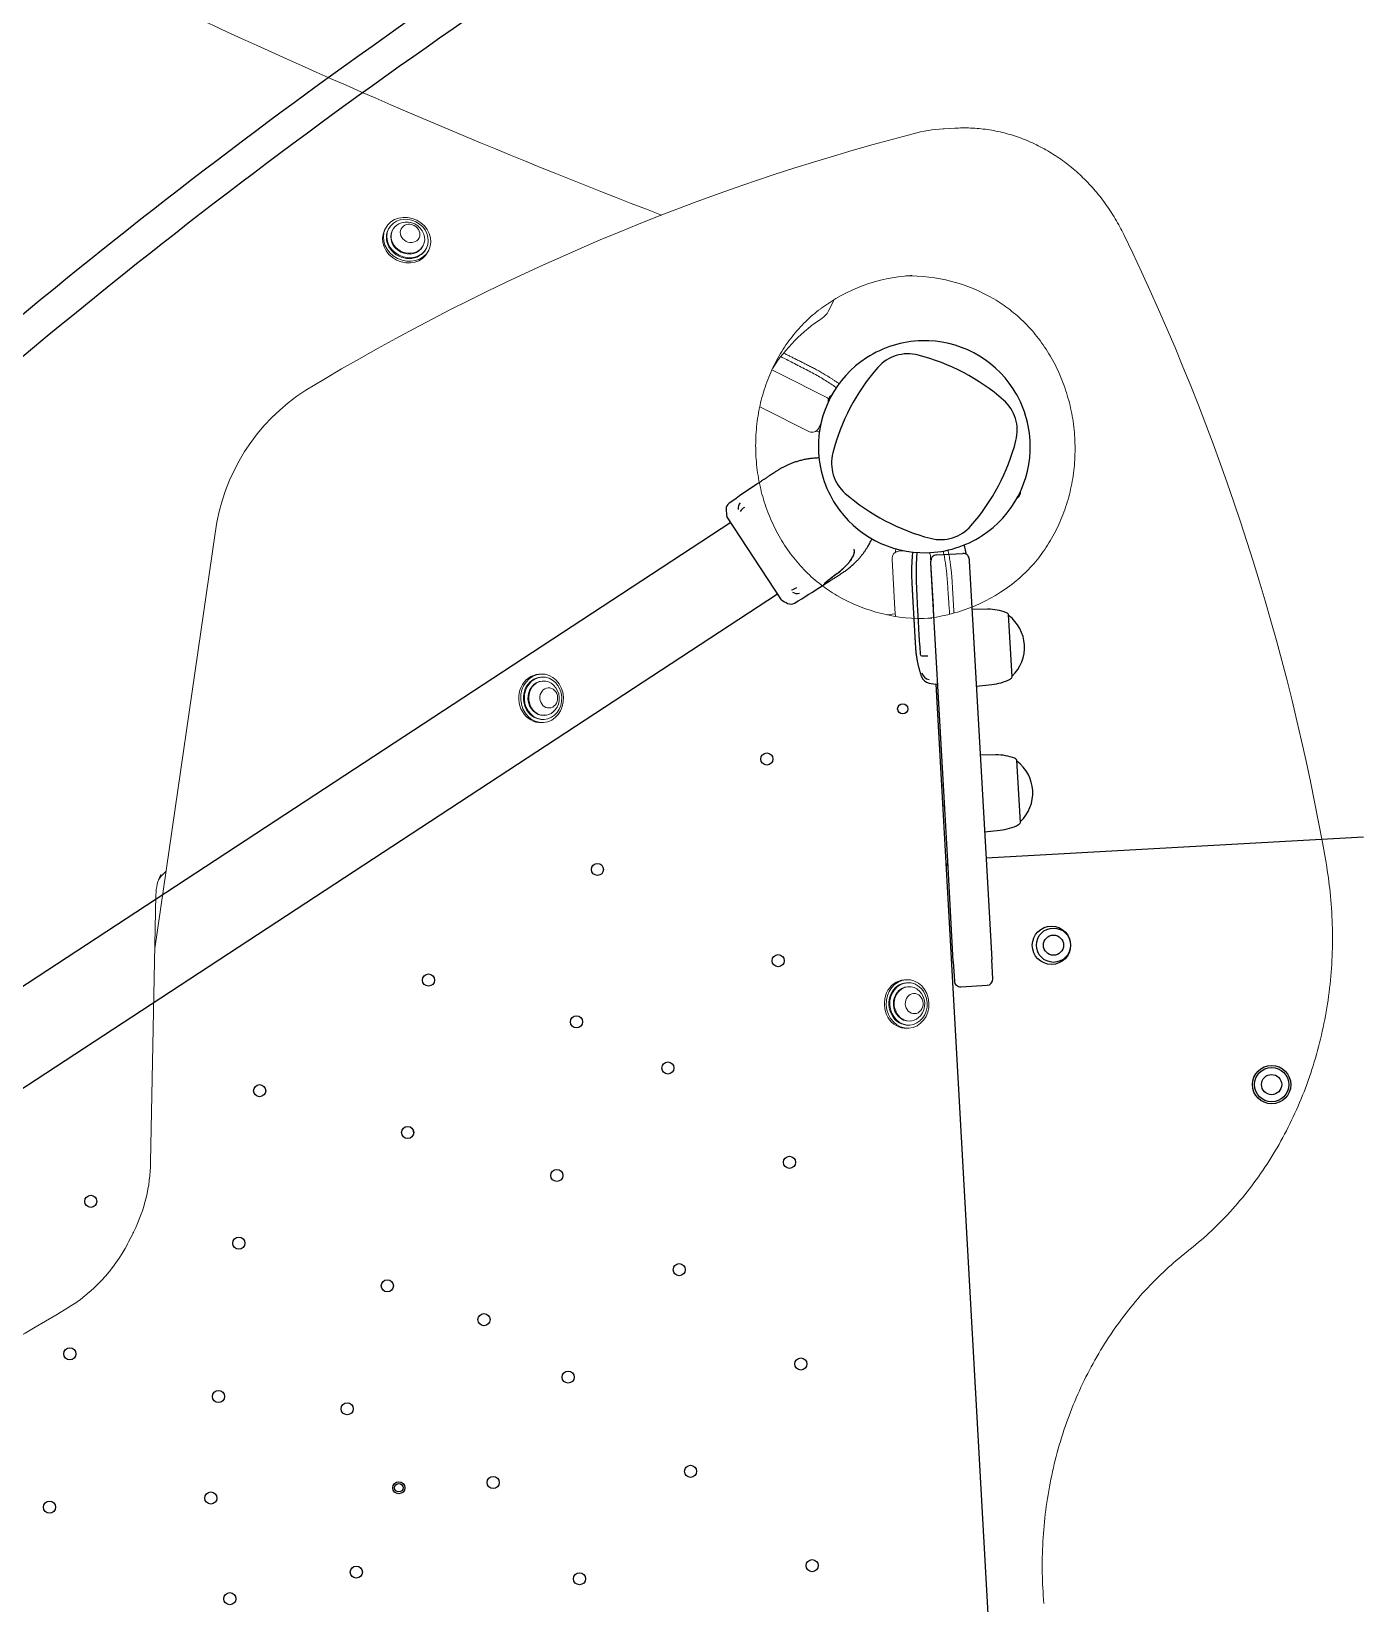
# Model space of a CAD drawing. Header units: millimetres. Extents: x 246416442 to 246896683, y 7418963194 to 7419503218.
# Drawn here: x 246846967 to 246847625, y 7419449666 to 7419450444 of the extents above; entities that cross this region are included whole.
import ezdxf
from ezdxf.lldxf.tags import DXFTag

# ---------------------------------------------------------------- set-up
doc = ezdxf.new("R2010")
doc.units = ezdxf.units.MM
for name, color, linetype in [('L-EDGE-CONCRETE', 1, 'CONCRETE_EDGE_SHORT'), ('L-Hatch Boundary', 1, 'Continuous'), ('L-X-E-PLAY', 9, 'Continuous')]:
    doc.layers.add(name, color=color, linetype=linetype)
doc.layers.add('L-SUB-SOIL DRAINAGE', color=170, linetype='SUBSOIL', lineweight=20)
doc.styles.get("Standard").update_dxf_attribs({"font": 'arial.ttf'})
doc.linetypes.add('CONCRETE_EDGE_SHORT', pattern='A,0.5,-0.2,["CE",Standard,S=0.1,R=0,X=-0.05,Y=-0.05],-0.2', length=0.9)
tags = doc.linetypes.add('SUBSOIL', pattern='A,12.7,-5.08,["SSD",Standard,S=2.54,R=0,X=-2.54,Y=-1.27],-6.35', length=24.13).pattern_tags.tags
tags[6] = DXFTag(74, 10)

# ---------------------------------------------------------------- blocks, each defined once
blk = doc.blocks.new('Artisan - Moduplay')
at = {"layer": 'L-X-E-PLAY', "lineweight": 25}
for p, q in [((-138067.37, -700563.92), (-138758.81, -700164.72)), ((-138779.89, -700201.23), (-138088.45, -700600.43)), ((-138406.71, -700558.92), (-138408.67, -700560.05)), ((-138090.26, -700603.55), (-138065.57, -700560.8)), ((-138074.42, -700618.72), (-138074.43, -700618.74)), ((-138073.09, -700619.14), (-138073.08, -700619.12)), ((-138066.16, -700622.31), (-138066.15, -700622.3)), ((-138060.96, -700624.39), (-138060.95, -700624.37)), ((-138051.92, -700624.44), (-138051.84, -700624.3)), ((-138051.85, -700624.29), (-138051.75, -700624.31)), ((-138171.17, -700736.82), (-138040.68, -700661.48)), ((-138040.68, -700661.48), (-138039.81, -700660.98)), ((-138035.71, -700662.07), (-138029.19, -700673.38)), ((-138031.15, -700677.97), (-138161.65, -700753.32)), ((-138030.28, -700677.47), (-138031.15, -700677.97)), ((-138093, -700690.53), (-138627.65, -700999.21)), ((-138048.38, -700696.81), (-138051.94, -700689.97)), ((-138084.84, -700708.97), (-138080.7, -700715.47)), ((-138072.82, -700722.76), (-138046.01, -700707.28)), ((-138136.11, -700716.58), (-138136.61, -700715.71)), ((-138145.27, -700720.71), (-138144.77, -700721.58)), ((-138110.88, -700732.95), (-138114.46, -700726.07)), ((-138211.77, -700760.25), (-138171.17, -700736.82)), ((-138135.32, -700758.9), (-138108.51, -700743.42)), ((-138147.37, -700745.07), (-138143.2, -700751.62)), ((-138161.65, -700753.32), (-138202.24, -700776.75)), ((-138158.63, -700751.57), (-138064.97, -700913.79)), ((-138211.77, -700760.25), (-138220.12, -700765.08)), ((-138221.21, -700769.17), (-138214.69, -700780.48)), ((-138210.59, -700781.57), (-138202.24, -700776.75))]:
    blk.add_line(p, q, dxfattribs=at)
at = {"layer": 'L-X-E-PLAY', "lineweight": 13}
for p, q in [((-138187.06, -700338.29), (-138384.11, -700404.19)), ((-138014.41, -700345.58), (-138015.35, -700345.58)), ((-138013.94, -700347.08), (-138014.41, -700347.08)), ((-138013.52, -700349.08), (-138013.94, -700349.08)), ((-138015.35, -700369.58), (-138014.41, -700369.58)), ((-138014.41, -700368.08), (-138013.94, -700368.08)), ((-138013.94, -700366.08), (-138013.52, -700366.08)), ((-138479.62, -700450.06), (-138360.14, -700392.68)), ((-138520.07, -700458.06), (-138514.41, -700458.06)), ((-138179.32, -700516.18), (-138179.53, -700515.82)), ((-138177.8, -700514.82), (-138178.04, -700514.41)), ((-138176.74, -700513.66), (-138177.21, -700512.85)), ((-138197.99, -700524.85), (-138197.52, -700525.66)), ((-138196.22, -700524.91), (-138195.99, -700525.32)), ((-138194.26, -700524.32), (-138194.05, -700524.68)), ((-137990.62, -700548.01), (-137990.62, -700553.2)), ((-138009.67, -700553.2), (-138009.67, -700550.85)), ((-138009.67, -700577.71), (-138009.67, -700553.2)), ((-137990.62, -700553.2), (-137990.62, -700577.71)), ((-137952.31, -700559.89), (-137946.66, -700559.89)), ((-137842.86, -700575.32), (-137845.69, -700570.43)), ((-138009.67, -700578.18), (-138009.67, -700577.71)), ((-137990.62, -700577.71), (-137990.62, -700578.18)), ((-138003.46, -700581.68), (-138006.17, -700581.68)), ((-138068.98, -700655.82), (-138047.66, -700643.51)), ((-138047.66, -700643.51), (-138047.26, -700643.28)), ((-138042.47, -700644.56), (-138041.12, -700646.9)), ((-138070.99, -700656.98), (-138073.38, -700653.23)), ((-138072.11, -700657.63), (-138068.98, -700655.82)), ((-138038.13, -700660.01), (-138059.45, -700672.32)), ((-138037.73, -700659.78), (-138038.13, -700660.01)), ((-138059.45, -700672.32), (-138063.95, -700674.91)), ((-138230.28, -700743.47), (-138230.75, -700742.66)), ((-138232.86, -700745.99), (-138233.08, -700745.63)), ((-138231.34, -700744.63), (-138231.58, -700744.22)), ((-138251.53, -700754.66), (-138251.06, -700755.47)), ((-138249.76, -700754.72), (-138249.53, -700755.13)), ((-138247.8, -700754.13), (-138247.59, -700754.49))]:
    blk.add_line(p, q, dxfattribs=at)
at = {"layer": 'L-X-E-PLAY', "lineweight": 25}
for centre, radius in [((-138510.23, -700432.29), 3), ((-138582.29, -700457.08), 3), ((-138654.57, -700482.29), 3), ((-138423.63, -700482.29), 3), ((-138495.68, -700507.08), 3), ((-138567.97, -700532.29), 3), ((-138337.03, -700532.29), 3), ((-138614.57, -700551.57), 3), ((-138409.08, -700557.08), 3), ((-138654.82, -700582.43), 3), ((-138481.37, -700582.29), 3), ((-138250.43, -700582.29), 3), ((-138544.67, -700591.93), 3), ((-138322.48, -700607.08), 3), ((-138614.82, -700632.43), 3), ((-138568.05, -700632.43), 3), ((-138568.05, -700632.43), 2.08), ((-138474.76, -700632.58), 3), ((-138394.76, -700632.58), 3), ((-138163.82, -700632.58), 3), ((-138322.48, -700657.78), 3), ((-138544.67, -700672.93), 3), ((-138481.37, -700682.58), 3), ((-138250.43, -700682.58), 3), ((-138111.34, -700681.49), 2.5), ((-138409.08, -700707.78), 3), ((-138567.97, -700732.58), 3), ((-138337.03, -700732.58), 3), ((-138495.68, -700757.78), 3), ((-138423.63, -700782.58), 3), ((-138182.63, -700800.01), 9.5), ((-138182.13, -700800.88), 8.5), ((-138182.13, -700800.88), 5), ((-138510.23, -700832.58), 3), ((-138195.08, -700928.44), 9.5), ((-138195.08, -700928.44), 8.5), ((-138195.08, -700928.44), 5)]:
    blk.add_circle(centre, radius, dxfattribs=at)
for centre, radius, start, end in [((-139346.83, -702976.43), 3025.94, 60.42437, 70.04873), ((-139346.83, -702976.43), 3009.94, 60.42662, 70.33853), ((-138034.31, -700607.35), 56.07, 120.31599, 123.88702), ((-138060.81, -700562.03), 3.58, 61.73175, 120.32693), ((-138057.49, -700568.01), 4.43, 77.19705, 122.44627), ((-138500.67, -701380.19), 932.48, 60.71834, 61.73651), ((-138061.31, -700572.69), 7.19, 58.90105, 82.5919), ((-137990.62, -700632.58), 52.5, 59.82635, 118.1256), ((-137990.62, -700583), 3.43, 57.67318, 122.29494), ((-137990.62, -700632.58), 52.5, 118.1256, 149.82633), ((-137990.62, -700632.58), 52.5, 28.12561, 59.82635), ((-138009.51, -700612.99), 20, 102.3568, 165.59514), ((-137991.72, -700694.22), 103.15, 75.59516, 102.3568), ((-137971.04, -700613.68), 20, 12.35679, 75.59516), ((-138034.31, -700607.35), 56.07, 176.11294, 179.68401), ((-138086.81, -700607.06), 3.58, 179.67302, 238.26827), ((-137598.38, -699817.36), 932.11, 238.26351, 239.28208), ((-138079.98, -700606.95), 4.42, 177.51894, 222.85543), ((-138077.82, -700601.29), 7.2, 217.43276, 241.10439), ((-137990.62, -700632.58), 52.5, 149.82633, 208.12561), ((-137928.98, -700633.68), 103.15, 165.59514, 192.35679), ((-138052.26, -700631.47), 103.15, 345.59514, 12.35679), ((-137990.62, -700632.58), 52.5, 329.82633, 28.12561), ((-138084.82, -700655.94), 38.64, 72.44751, 74.53474), ((-138084.94, -700656.47), 39.17, 72.54084, 74.43829), ((-138096.88, -700680.26), 65.6, 62.08579, 68.80708), ((-138096.96, -700680.56), 65.89, 62.12696, 68.75802), ((-138045.75, -700578.71), 48.12, 244.8847, 251.56297), ((-138045.74, -700578.81), 48.06, 244.85976, 251.53791), ((-137990.62, -700632.58), 52.5, 208.12561, 239.82635), ((-138010.2, -700651.47), 20, 192.35679, 255.59516), ((-137971.72, -700652.16), 20, 282.3568, 345.59514), ((-138038.31, -700663.57), 3, 30.00001, 120), ((-137990.62, -700632.58), 52.5, 298.1256, 329.82633), ((-138031.78, -700674.88), 3, 300, 30.00001), ((-138078.81, -700615.22), 78.13, 309.79568, 313.31687), ((-137989.52, -700570.94), 103.15, 255.59516, 282.3568), ((-137990.62, -700632.58), 52.5, 239.82635, 298.1256), ((-138089.28, -700686), 4.98, 136.01413, 196.30311), ((-138052.54, -700675.26), 43.25, 196.28547, 202.02573), ((-137990.62, -700682.15), 3.43, 237.67318, 302.29494), ((-138070.42, -700708.28), 24.85, 5.42422, 27.50003), ((-138065.7, -700704.13), 19.57, 249.96645, 350.03353), ((-138047.78, -700706.13), 2.1, 326.94164, 5.42422), ((-138059.75, -700702.12), 24.85, 212.49998, 234.57582), ((-138072.93, -700720.66), 2.1, 234.57582, 273.05843), ((-138170.12, -700739.67), 4, 78.59034, 120), ((-138132.92, -700744.43), 24.85, 5.42422, 27.50003), ((-138128.2, -700740.27), 19.57, 249.96645, 350.03353), ((-138110.28, -700742.28), 2.1, 326.94164, 5.42422), ((-138122.25, -700738.27), 24.85, 212.49998, 234.57582), ((-138135.43, -700756.8), 2.1, 234.57582, 273.05843), ((-138218.62, -700767.67), 3, 120, 210.00001), ((-138212.09, -700778.98), 3, 210.00001, 300)]:
    blk.add_arc(centre, radius, start, end, dxfattribs=at)
at = {"layer": 'L-X-E-PLAY', "lineweight": 13}
for centre, radius, start, end in [((-137883.42, -699369.85), 1272.42, 220.71177, 237.70265), ((-134294.52, -700097.26), 3670.82, 181.72518, 185.74424), ((-138154.04, -700431.03), 98.44, 59.17773, 109.59905), ((-138707.53, -701309.94), 1137.09, 41.41605, 57.91857), ((-138014.84, -700357.58), 8.95, 316.26751, 43.72165), ((-138350.06, -700413.49), 23.12, 90.11491, 115.84716), ((-138355.83, -700413.68), 23.31, 68.92068, 82.8611), ((-138519.78, -700377), 81.07, 237.54316, 269.45942), ((-138514.56, -700377.83), 80.23, 270.43692, 295.81275), ((-138187.35, -700519.29), 8.95, 256.26753, 343.7216), ((-137998.17, -700630.46), 82.89, 59.93625, 84.1949), ((-137989.9, -700630.67), 83.43, 30.58097, 63.54098), ((-137952.3, -700551.19), 8.69, 240.04826, 269.92733), ((-137947.12, -700550.15), 9.75, 272.71812, 277.41372), ((-137914.12, -700609.94), 79.02, 30.32529, 41.35268), ((-138006.17, -700578.18), 3.5, 180, 270), ((-137994.12, -700578.18), 3.5, 336.18992, 0), ((-137931.49, -700564.88), 78.13, 192.0753, 193.31804), ((-137993.07, -700625.16), 83.42, 356.45801, 27.80984), ((-137992.64, -700632.25), 83.41, 176.45714, 209.45752), ((-138045.51, -700646.31), 3.5, 30.00001, 120), ((-138019.68, -700717.63), 78.13, 106.68178, 107.92482), ((-138039.48, -700656.74), 3.5, 300, 333.00863), ((-138781.18, -699965.23), 1168.02, 306.59325, 322.6778), ((-137995.81, -700626.74), 83.42, 212.17585, 243.54153), ((-138240.89, -700749.1), 8.95, 256.26753, 343.7216)]:
    blk.add_arc(centre, radius, start, end, dxfattribs=at)
for centre, major_axis, start_param, end_param in [((-138015.35, -700357.58), (0, -12), 3.141596, 6.283185), ((-138014.41, -700357.58), (0, 10.5), 0.000002, 3.141595), ((-138013.52, -700357.58), (0, -8.5), 2.386247, 6.283185), ((-138013.94, -700357.58), (0, 8.5), 0, 3.141588), ((-138013.52, -700357.58), (0, -8.5), 0, 0.755194), ((-138520.07, -700358.06), (0, 100), 3.136209, 3.141593), ((-138514.41, -700358.06), (0, 100), 3.136485, 3.146853), ((-138187.6, -700518.85), (10.39, 6), 6.283182, 9.424778), ((-138187.13, -700519.66), (-9.09, -5.25), 3.14159, 6.283185), ((-138186.9, -700520.07), (-7.36, -4.25), 3.141593, 6.283185), ((-138186.68, -700520.43), (7.36, 4.25), 0, 3.896786), ((-138186.68, -700520.43), (7.36, 4.25), 5.52784, 6.283185), ((-137932.29, -700620.43), (-86.6, -50), 3.141593, 3.146572), ((-137929.46, -700625.32), (-86.6, -50), 3.136213, 3.14652), ((-138008.26, -700640.87), (-90.43, -52.21), 3.136776, 3.146974), ((-137974.62, -700621.44), (90.43, 52.21), 3.136776, 3.146974), ((-138241.14, -700748.66), (10.39, 6), 6.283182, 9.424778), ((-138240.67, -700749.47), (-9.09, -5.25), 3.14159, 6.283185), ((-138240.44, -700749.88), (-7.36, -4.25), 3.141593, 6.283185), ((-138240.23, -700750.24), (7.36, 4.25), 6.283182, 10.179972), ((-138240.23, -700750.24), (7.36, 4.25), 5.52784, 6.283182)]:
    blk.add_ellipse(centre, major_axis=major_axis, ratio=0.883148, start_param=start_param, end_param=end_param, dxfattribs=at)
for centre, major_axis in [((-138014.41, -700357.58), (0, -12)), ((-138013.94, -700357.58), (0, 10.5)), ((-138011.13, -700357.58), (0, -5)), ((-138187.13, -700519.66), (10.39, 6)), ((-138186.9, -700520.07), (-9.09, -5.25)), ((-138185.49, -700522.51), (4.33, 2.5)), ((-138240.67, -700749.47), (10.39, 6)), ((-138240.44, -700749.88), (-9.09, -5.25)), ((-138239.03, -700752.32), (4.33, 2.5))]:
    blk.add_ellipse(centre, major_axis=major_axis, ratio=0.883148, dxfattribs=at)
at = {"layer": 'L-X-E-PLAY', "lineweight": 25}
for centre, major_axis, ratio, start_param, end_param in [((-138081.15, -700681.3), (-2.48, 3.89), 0.140234, 0.201943, 1.347699), ((-138088.13, -700685.39), (-1.7, 4.4), 0.958423, 0.364142, 1.481993)]:
    blk.add_ellipse(centre, major_axis=major_axis, ratio=ratio, start_param=start_param, end_param=end_param, dxfattribs=at)
at = {"layer": 'L-X-E-PLAY', "lineweight": 13}
for points, knots in [([(-138075.89, -700627.1), (-138075.7, -700623.64), (-138074.95, -700617.74), (-138072.42, -700607.79), (-138068.58, -700598.45), (-138063.48, -700589.28), (-138057.22, -700580.81), (-138049.91, -700573), (-138041.67, -700566.09), (-138032.66, -700560.12), (-138023, -700555.26), (-138012.91, -700551.54), (-138002.49, -700549.08), (-137992.04, -700547.85), (-137981.54, -700547.97), (-137971.53, -700549.27), (-137961.5, -700552.05), (-137955.93, -700554.38), (-137952.73, -700555.98)], [0, 0, 0, 0, 0.060409, 0.123173, 0.185878, 0.248538, 0.311168, 0.373777, 0.436374, 0.498966, 0.561556, 0.62415, 0.686753, 0.749374, 0.812022, 0.874711, 0.937457, 1, 1, 1, 1]), ([(-137982.83, -700549), (-137982.84, -700551.2), (-137982.87, -700554.67), (-137982.92, -700559.37), (-137982.95, -700563.05), (-137982.97, -700566.6), (-137983.1, -700570.02), (-137983.32, -700573.31), (-137983.63, -700576.45), (-137983.93, -700578.82), (-137984.13, -700580.14), (-137984.18, -700580.47)], [0, 0, 0, 0, 0.210286, 0.33089, 0.447268, 0.559788, 0.668583, 0.773181, 0.873153, 0.968169, 1, 1, 1, 1]), ([(-137981.83, -700580.82), (-137981.79, -700580.54), (-137981.68, -700579.76), (-137981.5, -700578.5), (-137981.32, -700577.01), (-137981.16, -700575.55), (-137981.02, -700574.11), (-137980.91, -700572.73), (-137980.82, -700571.42), (-137980.75, -700570.18), (-137980.7, -700568.96), (-137980.66, -700567.76), (-137980.63, -700566.59), (-137980.62, -700565.45), (-137980.62, -700564.34), (-137980.62, -700563.26), (-137980.62, -700562.22), (-137980.62, -700561.21), (-137980.62, -700560.23), (-137980.62, -700559.23), (-137980.62, -700558.2), (-137980.62, -700557.15), (-137980.62, -700556.13), (-137980.62, -700555.13), (-137980.62, -700554.16), (-137980.62, -700553.21), (-137980.62, -700552.28), (-137980.62, -700551.38), (-137980.62, -700550.44), (-137980.62, -700549.8), (-137980.62, -700549.45)], [0, 0, 0, 0, 0.0262508, 0.074621, 0.1222526, 0.1690924, 0.2150919, 0.260208, 0.3007554, 0.3405016, 0.3794231, 0.4174995, 0.4547133, 0.4910495, 0.5264554, 0.560712, 0.593855, 0.6259592, 0.6570932, 0.6873199, 0.7218573, 0.7552987, 0.7877193, 0.8191853, 0.8503023, 0.8805419, 0.9099489, 0.9385602, 0.9664064, 1, 1, 1, 1]), ([(-137852.32, -700673.4), (-137851.39, -700672.17), (-137849.81, -700669.99), (-137847.25, -700666.17), (-137844.92, -700662.31), (-137842.72, -700658.29), (-137840.74, -700654.23), (-137838.95, -700650.09), (-137837.36, -700645.9), (-137835.98, -700641.66), (-137834.8, -700637.39), (-137833.84, -700633.09), (-137833.08, -700628.77), (-137832.55, -700624.45), (-137832.22, -700620.12), (-137832.12, -700615.82), (-137832.23, -700611.53), (-137832.55, -700607.27), (-137833.1, -700603.05), (-137833.85, -700598.89), (-137834.82, -700594.77), (-137835.99, -700590.75), (-137837.4, -700586.76), (-137838.95, -700582.94), (-137840.76, -700579.14), (-137841.92, -700576.97), (-137842.62, -700575.74)], [0, 0, 0, 0, 0.038123, 0.080202, 0.122275, 0.164341, 0.2064, 0.248451, 0.290492, 0.332523, 0.374543, 0.416551, 0.458545, 0.500526, 0.542492, 0.584444, 0.626381, 0.668303, 0.710212, 0.752106, 0.793989, 0.835861, 0.877723, 0.919578, 0.961428, 1, 1, 1, 1]), ([(-137909.81, -700630.32), (-137910.01, -700633.77), (-137910.76, -700639.67), (-137913.29, -700649.62), (-137917.13, -700658.97), (-137922.23, -700668.13), (-137928.49, -700676.6), (-137935.8, -700684.41), (-137944.03, -700691.33), (-137953.05, -700697.29), (-137962.7, -700702.15), (-137972.8, -700705.87), (-137983.21, -700708.34), (-137993.67, -700709.56), (-138004.17, -700709.44), (-138014.18, -700708.14), (-138024.2, -700705.36), (-138029.78, -700703.03), (-138032.98, -700701.43)], [0, 0, 0, 0, 0.060409, 0.123173, 0.185878, 0.248538, 0.311168, 0.373777, 0.436374, 0.498966, 0.561556, 0.62415, 0.686753, 0.749374, 0.812022, 0.874711, 0.937457, 1, 1, 1, 1]), ([(-138032.52, -700664.2), (-138032.63, -700664.29), (-138033.36, -700664.87), (-138034.75, -700665.95), (-138036.73, -700667.41), (-138038.82, -700668.88), (-138041.03, -700670.36), (-138043.34, -700671.82), (-138045.75, -700673.25), (-138048.24, -700674.71), (-138050.8, -700676.22), (-138054.42, -700678.36), (-138057.2, -700680), (-138059.1, -700681.11)], [0, 0, 0, 0, 0.013563, 0.088438, 0.166527, 0.247685, 0.331727, 0.41843, 0.507523, 0.598962, 0.692941, 0.78965, 1, 1, 1, 1]), ([(-138057.61, -700682.8), (-138057.51, -700682.74), (-138057.1, -700682.51), (-138056.44, -700682.12), (-138055.61, -700681.64), (-138054.82, -700681.19), (-138054.01, -700680.72), (-138053.18, -700680.24), (-138052.32, -700679.75), (-138051.45, -700679.24), (-138050.56, -700678.73), (-138049.63, -700678.19), (-138048.73, -700677.67), (-138047.85, -700677.16), (-138046.99, -700676.67), (-138046.1, -700676.15), (-138045.18, -700675.62), (-138044.23, -700675.08), (-138043.28, -700674.52), (-138042.33, -700673.95), (-138041.38, -700673.37), (-138040.41, -700672.76), (-138039.44, -700672.14), (-138038.41, -700671.46), (-138037.33, -700670.73), (-138036.21, -700669.94), (-138035.07, -700669.13), (-138033.92, -700668.29), (-138032.77, -700667.41), (-138031.82, -700666.67), (-138031.24, -700666.21), (-138031.05, -700666.06)], [0, 0, 0, 0, 0.011012, 0.045163, 0.073326, 0.102265, 0.132016, 0.162616, 0.194115, 0.22598, 0.258827, 0.292725, 0.327754, 0.358429, 0.390042, 0.422659, 0.456352, 0.491198, 0.527092, 0.561745, 0.597172, 0.633361, 0.670295, 0.707957, 0.750824, 0.794541, 0.839071, 0.884376, 0.930411, 0.977127, 1, 1, 1, 1]), ([(-138287.68, -700928.39), (-138283.03, -700930.58), (-138274.92, -700933.98), (-138260.59, -700938.72), (-138246.26, -700942.05), (-138231.21, -700944.36), (-138216.05, -700945.39), (-138200.63, -700945.25), (-138185.18, -700943.89), (-138169.76, -700941.35), (-138154.46, -700937.6), (-138139.48, -700932.76), (-138124.7, -700926.68), (-138110.68, -700919.76), (-138096.93, -700911.55), (-138089.21, -700906.24), (-138084.88, -700903.02)], [0, 0, 0, 0, 0.069128, 0.141069, 0.21303, 0.285009, 0.357002, 0.429006, 0.50102, 0.573042, 0.645068, 0.717099, 0.789132, 0.861167, 0.933202, 1, 1, 1, 1]), ([(-138475.29, -700943.5), (-138470.6, -700940.61), (-138462.43, -700935.96), (-138448.06, -700928.99), (-138433.74, -700923.38), (-138418.77, -700918.67), (-138403.75, -700915.17), (-138388.5, -700912.77), (-138373.31, -700911.54), (-138358.12, -700911.49), (-138343.22, -700912.58), (-138328.42, -700914.89), (-138314.32, -700918.21), (-138300.23, -700922.89), (-138292.26, -700926.24), (-138287.68, -700928.39)], [0, 0, 0, 0, 0.074252, 0.151598, 0.228946, 0.306295, 0.383649, 0.461008, 0.538374, 0.615749, 0.693137, 0.77054, 0.847961, 0.925404, 1, 1, 1, 1])]:
    blk.add_open_spline(points, degree=3, knots=knots, dxfattribs=at)
at = {"layer": 'L-X-E-PLAY', "lineweight": 25}
for points, knots in [([(-138019.1, -700588.48), (-138019.17, -700588.36), (-138019.42, -700587.92), (-138019.86, -700587.16), (-138020.43, -700586.21), (-138021.01, -700585.29), (-138021.61, -700584.4), (-138022.23, -700583.55), (-138022.85, -700582.72), (-138023.49, -700581.92), (-138024.14, -700581.15), (-138024.8, -700580.41), (-138025.46, -700579.7), (-138026.12, -700579.02), (-138026.77, -700578.38), (-138027.42, -700577.78), (-138028.05, -700577.21), (-138028.68, -700576.67), (-138029.3, -700576.16), (-138029.9, -700575.69), (-138030.48, -700575.24), (-138031.05, -700574.82), (-138031.59, -700574.44), (-138032.12, -700574.08), (-138032.62, -700573.75), (-138033.11, -700573.43), (-138033.59, -700573.14), (-138034.04, -700572.87), (-138034.48, -700572.61), (-138034.89, -700572.38), (-138035.27, -700572.16), (-138035.63, -700571.95), (-138035.98, -700571.75), (-138036.31, -700571.56), (-138036.64, -700571.37), (-138036.94, -700571.2), (-138037.22, -700571.03), (-138037.48, -700570.89), (-138037.72, -700570.75), (-138037.95, -700570.62), (-138038.19, -700570.48), (-138038.49, -700570.31), (-138038.88, -700570.09), (-138039.34, -700569.83), (-138039.82, -700569.55), (-138040.32, -700569.27), (-138040.82, -700568.99), (-138041.32, -700568.7), (-138041.84, -700568.41), (-138042.38, -700568.1), (-138042.95, -700567.78), (-138043.54, -700567.45), (-138044.1, -700567.13), (-138044.43, -700566.95), (-138044.59, -700566.86)], [0, 0, 0, 0, 0.011717, 0.044615, 0.077155, 0.109436, 0.140798, 0.171743, 0.202201, 0.232109, 0.262002, 0.291211, 0.31969, 0.3474, 0.374307, 0.400382, 0.425605, 0.449906, 0.473329, 0.495865, 0.517508, 0.538256, 0.557767, 0.576425, 0.594238, 0.611216, 0.627693, 0.643327, 0.658134, 0.672034, 0.685025, 0.697177, 0.70855, 0.720406, 0.731423, 0.741658, 0.751158, 0.759964, 0.767969, 0.7757, 0.783617, 0.791725, 0.8067, 0.822358, 0.83877, 0.856036, 0.872278, 0.889347, 0.906997, 0.925292, 0.94435, 0.964285, 0.984901, 1, 1, 1, 1]), ([(-138074.43, -700618.74), (-138074.34, -700618.8), (-138074.14, -700618.92), (-138073.79, -700619.12), (-138073.42, -700619.34), (-138073.06, -700619.56), (-138072.72, -700619.76), (-138072.4, -700619.95), (-138072.05, -700620.15), (-138071.69, -700620.37), (-138071.29, -700620.6), (-138070.9, -700620.83), (-138070.41, -700621.12), (-138069.82, -700621.47), (-138069.12, -700621.88), (-138068.4, -700622.29), (-138067.76, -700622.67), (-138067.18, -700623.01), (-138066.66, -700623.31), (-138066.13, -700623.62), (-138065.58, -700623.93), (-138065.01, -700624.27), (-138064.38, -700624.63), (-138063.68, -700625.03), (-138062.92, -700625.43), (-138062.15, -700625.82), (-138061.34, -700626.22), (-138060.47, -700626.61), (-138059.56, -700626.99), (-138058.65, -700627.35), (-138057.74, -700627.68), (-138056.97, -700627.95), (-138056.34, -700628.15), (-138055.84, -700628.3), (-138055.35, -700628.44), (-138054.86, -700628.58), (-138054.36, -700628.71), (-138053.85, -700628.83), (-138053.31, -700628.96), (-138052.75, -700629.09), (-138052.15, -700629.21), (-138051.52, -700629.33), (-138050.87, -700629.44), (-138050.19, -700629.54), (-138049.49, -700629.64), (-138048.77, -700629.72), (-138048.03, -700629.8), (-138047.21, -700629.87), (-138046.31, -700629.92), (-138045.34, -700629.95), (-138044.33, -700629.96), (-138043.58, -700629.96), (-138043.14, -700629.96), (-138043.05, -700629.96)], [0, 0, 0, 0, 0.008392, 0.022062, 0.034963, 0.047176, 0.058802, 0.069885, 0.080466, 0.09426, 0.107629, 0.120917, 0.134165, 0.157857, 0.181816, 0.206111, 0.230952, 0.247972, 0.265469, 0.283541, 0.302284, 0.321799, 0.342184, 0.36715, 0.392523, 0.417988, 0.443461, 0.472845, 0.502032, 0.530923, 0.559427, 0.587465, 0.60297, 0.618294, 0.633428, 0.648362, 0.66319, 0.678691, 0.695026, 0.712153, 0.7301, 0.748858, 0.768414, 0.788754, 0.809475, 0.830909, 0.853032, 0.875812, 0.903739, 0.932475, 0.961939, 0.992293, 1, 1, 1, 1]), ([(-138051.85, -700624.29), (-138051.97, -700624.6), (-138052.25, -700624.86), (-138053.24, -700625.26), (-138053.9, -700625.38), (-138055.56, -700625.44), (-138056.53, -700625.38), (-138058.13, -700625.12), (-138058.69, -700625.01), (-138059.81, -700624.73), (-138060.39, -700624.56), (-138060.97, -700624.37)], [0, 0, 0, 0, 0.25, 0.25, 0.5, 0.5, 0.75, 0.75, 0.875, 0.875, 1, 1, 1, 1]), ([(-138060.96, -700624.39), (-138060.37, -700624.58), (-138059.79, -700624.75), (-138058.66, -700625.04), (-138058.1, -700625.15), (-138056.48, -700625.41), (-138055.51, -700625.48), (-138053.83, -700625.41), (-138053.15, -700625.29), (-138052.41, -700624.99), (-138052.21, -700624.87), (-138051.9, -700624.61), (-138051.81, -700624.47), (-138051.75, -700624.31)], [0, 0, 0, 0, 0.125013, 0.125013, 0.250025, 0.250025, 0.500051, 0.500051, 0.750076, 0.750076, 0.875089, 0.875089, 1, 1, 1, 1]), ([(-138039.84, -700650.85), (-138040.09, -700650.95), (-138040.83, -700651.24), (-138042.01, -700651.72), (-138043.39, -700652.3), (-138044.74, -700652.9), (-138046.05, -700653.5), (-138047.3, -700654.09), (-138048.48, -700654.67), (-138049.59, -700655.23), (-138050.68, -700655.79), (-138051.73, -700656.36), (-138052.76, -700656.92), (-138053.75, -700657.48), (-138054.71, -700658.03), (-138055.65, -700658.57), (-138056.55, -700659.09), (-138057.42, -700659.6), (-138058.27, -700660.09), (-138059.14, -700660.59), (-138060.03, -700661.1), (-138060.94, -700661.63), (-138061.83, -700662.14), (-138062.69, -700662.64), (-138063.53, -700663.12), (-138064.35, -700663.6), (-138065.15, -700664.06), (-138065.93, -700664.51), (-138066.77, -700664.99), (-138067.65, -700665.5), (-138068.58, -700666.04), (-138069.44, -700666.54), (-138070.25, -700667), (-138070.99, -700667.43), (-138071.71, -700667.85), (-138072.4, -700668.25), (-138073.07, -700668.63), (-138073.7, -700669), (-138074.3, -700669.34), (-138074.87, -700669.67), (-138075.4, -700669.98), (-138075.92, -700670.27), (-138076.56, -700670.65), (-138077.35, -700671.1), (-138078.23, -700671.61), (-138079.06, -700672.09), (-138079.82, -700672.53), (-138080.56, -700672.96), (-138081.11, -700673.28), (-138081.48, -700673.5), (-138081.67, -700673.61), (-138081.84, -700673.71), (-138081.99, -700673.81), (-138082.1, -700673.87), (-138082.17, -700673.91), (-138082.2, -700673.94), (-138082.24, -700673.96), (-138082.27, -700673.98), (-138082.3, -700674), (-138082.33, -700674.02), (-138082.38, -700674.05), (-138082.43, -700674.08), (-138082.49, -700674.12), (-138082.55, -700674.15), (-138082.58, -700674.18), (-138082.61, -700674.19), (-138082.65, -700674.22), (-138082.71, -700674.26), (-138082.8, -700674.31), (-138082.89, -700674.37), (-138082.99, -700674.44), (-138083.12, -700674.52), (-138083.26, -700674.61), (-138083.43, -700674.72), (-138083.63, -700674.85), (-138083.84, -700674.99), (-138084.07, -700675.15), (-138084.32, -700675.32), (-138084.6, -700675.51), (-138084.89, -700675.72), (-138085.21, -700675.94), (-138085.55, -700676.18), (-138085.89, -700676.44), (-138086.25, -700676.71), (-138086.63, -700676.99), (-138087.03, -700677.3), (-138087.46, -700677.64), (-138087.91, -700678), (-138088.39, -700678.39), (-138088.89, -700678.81), (-138089.41, -700679.26), (-138089.94, -700679.73), (-138090.48, -700680.22), (-138091.01, -700680.72), (-138091.55, -700681.23), (-138092.1, -700681.77), (-138092.55, -700682.22), (-138092.78, -700682.46), (-138092.86, -700682.54)], [0, 0, 0, 0, 0.013297, 0.037805, 0.061939, 0.085672, 0.108979, 0.131839, 0.152383, 0.172522, 0.192243, 0.211535, 0.230391, 0.248802, 0.266741, 0.284099, 0.300892, 0.317158, 0.332933, 0.348248, 0.365748, 0.382692, 0.399119, 0.415062, 0.430829, 0.446151, 0.46105, 0.475547, 0.489656, 0.507566, 0.524851, 0.541523, 0.555895, 0.569783, 0.583181, 0.596083, 0.60848, 0.620361, 0.6314, 0.641926, 0.651925, 0.661384, 0.670551, 0.688159, 0.705218, 0.71996, 0.734215, 0.747958, 0.76127, 0.76501, 0.768654, 0.771916, 0.774757, 0.777168, 0.777943, 0.778658, 0.779314, 0.77991, 0.780447, 0.781051, 0.781827, 0.782944, 0.784261, 0.785272, 0.785931, 0.786375, 0.786825, 0.78831, 0.789876, 0.791527, 0.79349, 0.795906, 0.798724, 0.80199, 0.805711, 0.809893, 0.81437, 0.819291, 0.824662, 0.830491, 0.836784, 0.843548, 0.850363, 0.857606, 0.865281, 0.87339, 0.881935, 0.891475, 0.901504, 0.912019, 0.923013, 0.934478, 0.946402, 0.958051, 0.970079, 0.982467, 0.995192, 1, 1, 1, 1]), ([(-138083.69, -700677.56), (-138082.88, -700677.05), (-138081.18, -700675.99), (-138078.49, -700674.36), (-138075.57, -700672.63), (-138071.9, -700670.48), (-138067.07, -700667.71), (-138062.18, -700664.94), (-138057.87, -700662.51), (-138054.67, -700660.7), (-138051.58, -700658.94), (-138048.55, -700657.34), (-138045.59, -700655.89), (-138042.72, -700654.59), (-138040.51, -700653.66), (-138039.27, -700653.17), (-138038.96, -700653.05)], [0, 0, 0, 0, 0.0567054, 0.1186849, 0.185702, 0.2577866, 0.3689935, 0.513457, 0.5877604, 0.6594597, 0.7287821, 0.7958096, 0.8602518, 0.9218437, 0.9803819, 1, 1, 1, 1])]:
    blk.add_open_spline(points, degree=3, knots=knots, dxfattribs=at)

msp = doc.modelspace()

# ---------------------------------------------------------------- linework, layer by layer
at = {"layer": 'L-EDGE-CONCRETE', "ltscale": 25, "const_width": 200, "flags": 128}
msp.add_lwpolyline([(246837601.94, 7419449868.25, -0.17487), (246841317.37, 7419448271.03, -1.219349), (246850209.6, 7419448585.37)], format="xyb", dxfattribs=at)
at = {"layer": 'L-Hatch Boundary'}
msp.add_arc((246845688.56, 7419449339.98), 4500, 350.99154, 193.74569, dxfattribs=at)
at = {"layer": 'L-SUB-SOIL DRAINAGE', "ltscale": 0.75, "flags": 128}
msp.add_lwpolyline([(246836375.8, 7419368838.04, 0.049859), (246836452.68, 7419367264.98, 1.020543), (246838457.43, 7419363126.48, 0.507423), (246850958.71, 7419364620.57, 0.34783), (246860630.08, 7419364184.95, 0.95316), (246871514.18, 7419375336.2, 0.546089), (246865357.29, 7419391536.99), (246864331.62, 7419392202.49, 0.150991), (246858079.56, 7419390951.14, -0.535883), (246847993.27, 7419386178.82, -0.984857), (246841094.25, 7419392263.54, 0.048323), (246837369.44, 7419394790.33, -0.782041), (246859516.8, 7419399812.11, 0.326657), (246863339.2, 7419409468.27, 2.547694), (246851636.57, 7419416690.12, 0.258508), (246846203.93, 7419412601.53), (246842481.4, 7419417148.46), (246849924.63, 7419423239.51, 0.226894), (246850840.59, 7419425193.44), (246863936.9, 7419436077.28, 0.937903), (246860987.82, 7419443087.02, 0.16139), (246859063.42, 7419444536.07, 0.543513), (246850931.82, 7419449690.94, 0.965246), (246840526.02, 7419449656.86, 0.686425), (246830418.58, 7419442236.64), (246830214.51, 7419441333.63, 0.069561), (246826929.08, 7419442860.92), (246826948.49, 7419447931.46)], format="xyb", dxfattribs=at)

# ---------------------------------------------------------------- block references
at = {"layer": 'L-X-E-PLAY', "rotation": 63.22002274932392}
msp.add_blockref('Artisan - Moduplay', (246284097.9, 7419889109.96), dxfattribs=at)

doc.saveas('drawing.dxf')
